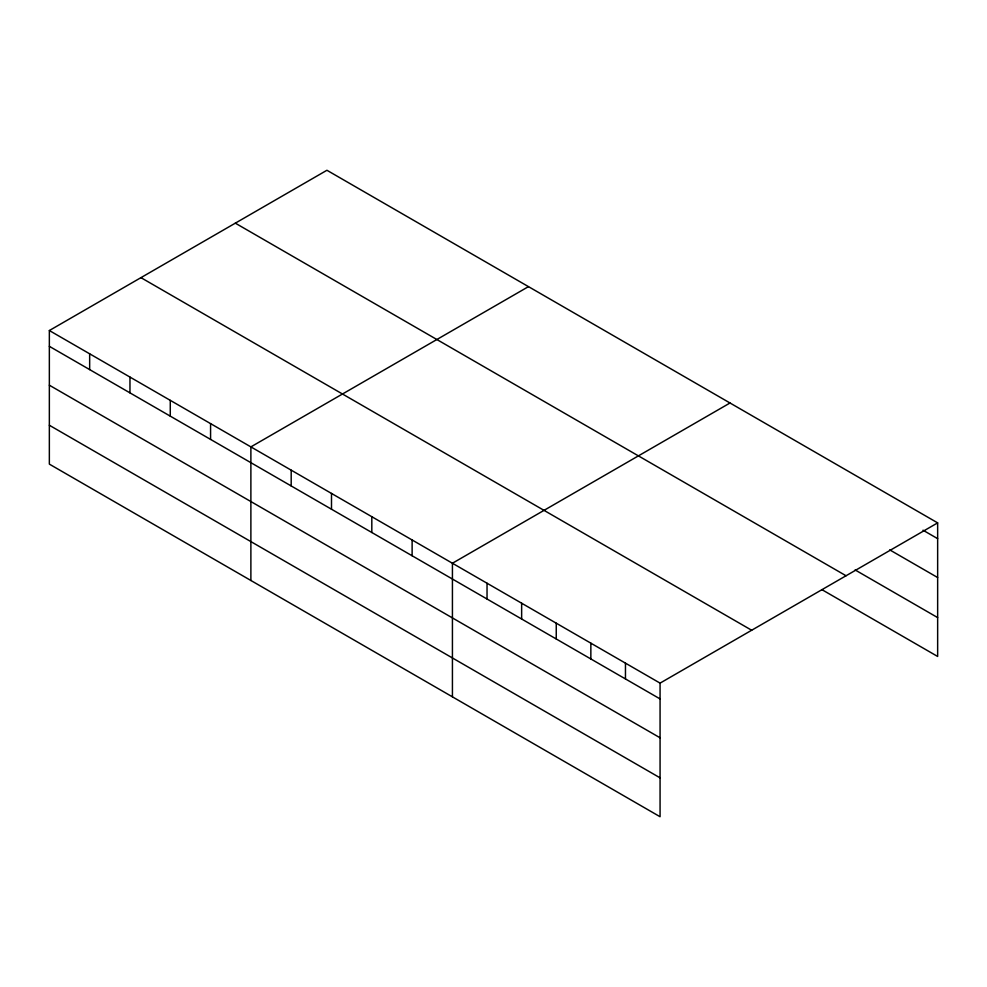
<?xml version="1.0" encoding="UTF-8"?>
<svg xmlns="http://www.w3.org/2000/svg" width="987" height="987" viewBox="0 0 987 987"><rect width="100%" height="100%" fill="white"/><g stroke="black" fill="none" stroke-linecap="round" stroke-linejoin="round"><path stroke-width="1.48" d="M49.35 330.534L660.069 683.127L660.069 816.73L49.35 464.124L49.35 330.534L326.931 170.27L937.65 522.876L937.65 656.466L821.85 589.609M528.464 286.637L250.883 446.889L250.883 580.479M730.01 402.992L452.428 563.244L452.428 696.847M660.069 683.127L937.65 522.876M923.005 530.204L937.65 538.655M889.731 549.87L937.65 577.531M855.124 569.943L937.65 617.591M235.325 223.161L846.044 575.754M140.956 277.655L751.675 630.249M49.35 346.326L660.069 698.919M49.35 385.201L660.069 737.795M49.35 425.249L660.069 777.842M625.462 663.153L625.462 678.933M590.855 643.166L590.855 658.958M556.249 623.192L556.249 638.971M521.642 603.205L521.642 618.997M487.035 583.231L487.035 599.01M412.122 539.975L412.122 555.767M371.815 516.707L371.815 532.486M331.496 493.438L331.496 509.218M291.19 470.17L291.19 485.949M210.576 423.62L210.576 439.412M170.27 400.352L170.27 416.132M129.963 377.083L129.963 392.863M89.657 353.802L89.657 369.594"/></g></svg>
